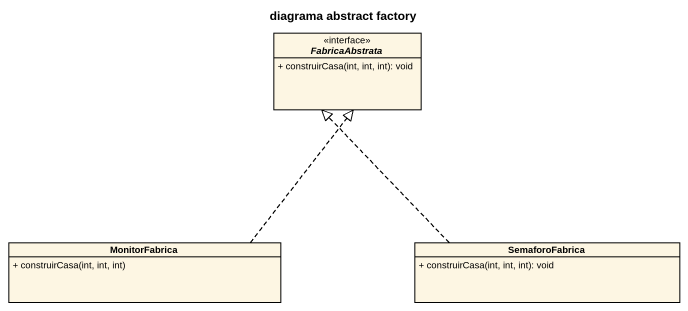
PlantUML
@startuml
title diagrama abstract factory
hide circle
hide empty members
skinparam classAttributeIconSize 0
interface FabricaAbstrata {
  + construirCasa(int, int, int): void
}
class MonitorFabrica {
  + construirCasa(int, int, int)
}
class SemaforoFabrica {
  + construirCasa(int, int, int): void
}
MonitorFabrica .up.|> FabricaAbstrata
SemaforoFabrica .up.|> FabricaAbstrata
@enduml
